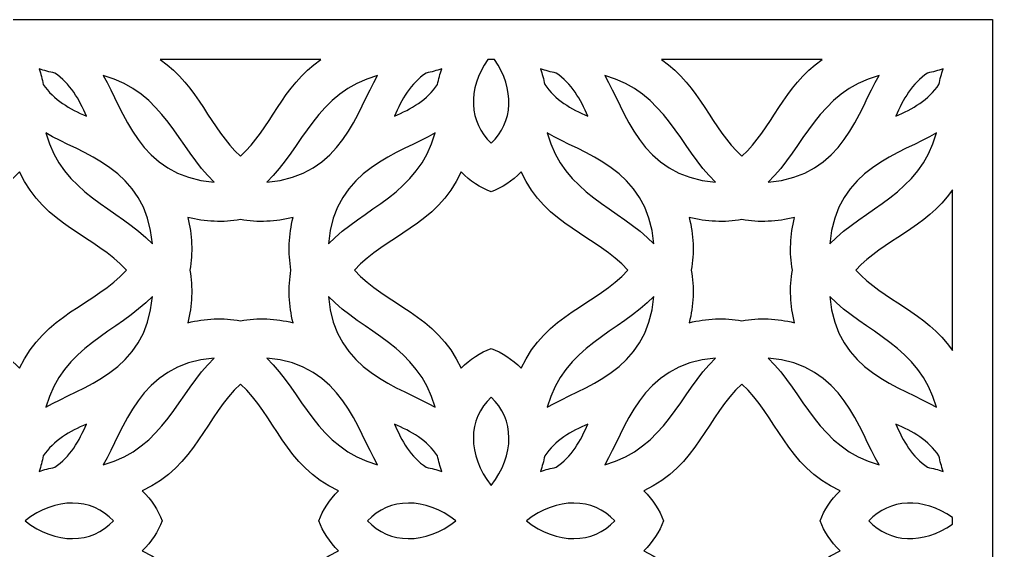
# Model space of a CAD drawing. Header units: millimetres. Extents: x -502 to 502, y -332 to 332.
# Drawn here: x -395.7 to -201.7, y -138.2 to -32.3 of the extents above; entities that cross this region are included whole.
import ezdxf

# ---------------------------------------------------------------- set-up
doc = ezdxf.new("R2010")
doc.units = ezdxf.units.MM
doc.header["$MEASUREMENT"] = 0
doc.layers.add('layer 1', color=7, linetype='Continuous')

msp = doc.modelspace()

# ---------------------------------------------------------------- linework, layer by layer
at = {"layer": 'layer 1'}
for points, knots in [([(-501.65, -332.3167), (-492.4962, -332.3167), (-226.2184, -332.3167), (-201.6505, -332.3167), (-201.6505, -332.3167), (-201.6505, -321.4405), (-201.6505, -43.0002), (-201.6505, -32.3185), (-201.6505, -32.3185), (-215.9616, -32.3185), (-491.2757, -32.3185), (-501.65, -32.3185), (-501.65, -32.3185), (-501.65, -37.5502), (-501.65, -329.9847), (-501.65, -332.3167)], [0, 0, 0, 0, 0.2, 0.2, 0.2, 0.2, 0.4, 0.4, 0.4, 0.4, 0.6, 0.6, 0.6, 0.6, 1, 1, 1, 1]), ([(-335.6315, -40.3156), (-343.3816, -45.6711), (-345.5585, -54.0636), (-351.6496, -59.5704), (-351.6496, -59.5704), (-351.6496, -59.5704), (-351.6496, -59.5704), (-351.6496, -59.5704), (-351.6496, -59.5704), (-357.7406, -54.0636), (-359.9182, -45.6711), (-367.6669, -40.3156), (-367.6669, -40.3156), (-367.6669, -40.3156), (-335.6315, -40.3156), (-335.6315, -40.3156)], [0, 0, 0, 0, 0.2, 0.2, 0.2, 0.2, 0.4, 0.4, 0.4, 0.4, 0.6, 0.6, 0.6, 0.6, 1, 1, 1, 1]), ([(-302.3338, -40.3156), (-302.3338, -40.3156), (-300.9662, -40.3156), (-300.9662, -40.3156), (-300.9662, -40.3156), (-296.8955, -46.1753), (-297.217, -52.8855), (-301.6496, -56.974), (-301.6496, -56.974), (-306.0782, -52.8855), (-306.4079, -46.1787), (-302.3338, -40.3156)], [0, 0, 0, 0, 0.25, 0.25, 0.25, 0.25, 0.5, 0.5, 0.5, 0.5, 1, 1, 1, 1]), ([(-235.6317, -40.3156), (-243.3811, -45.6711), (-245.5587, -54.0636), (-251.6497, -59.5704), (-251.6497, -59.5704), (-251.6497, -59.5704), (-251.6497, -59.5704), (-251.6497, -59.5704), (-251.6497, -59.5704), (-257.7407, -54.0636), (-259.9184, -45.6711), (-267.6671, -40.3156), (-267.6671, -40.3156), (-267.6671, -40.3156), (-235.6317, -40.3156), (-235.6317, -40.3156)], [0, 0, 0, 0, 0.2, 0.2, 0.2, 0.2, 0.4, 0.4, 0.4, 0.4, 0.6, 0.6, 0.6, 0.6, 1, 1, 1, 1]), ([(-388.6868, -43.0002), (-385.6205, -45.0184), (-383.778, -48.3379), (-382.3653, -51.6013), (-382.3653, -51.6013), (-385.628, -50.1865), (-388.9502, -48.3448), (-390.9685, -45.2791), (-390.9685, -45.2791), (-391.1758, -44.2282), (-391.457, -43.1911), (-391.8032, -42.1641), (-391.8032, -42.1641), (-390.7776, -42.5096), (-389.7363, -42.7922), (-388.6868, -43.0002)], [0, 0, 0, 0, 0.2, 0.2, 0.2, 0.2, 0.4, 0.4, 0.4, 0.4, 0.6, 0.6, 0.6, 0.6, 1, 1, 1, 1]), ([(-314.6123, -43.0002), (-313.5628, -42.7922), (-312.5215, -42.5096), (-311.4966, -42.1641), (-311.4966, -42.1641), (-311.8428, -43.1911), (-312.1233, -44.2317), (-312.3313, -45.2791), (-312.3313, -45.2791), (-314.3496, -48.3448), (-317.6711, -50.1899), (-320.9338, -51.6013), (-320.9338, -51.6013), (-319.5211, -48.3379), (-317.6786, -45.0184), (-314.6123, -43.0002)], [0, 0, 0, 0, 0.2, 0.2, 0.2, 0.2, 0.4, 0.4, 0.4, 0.4, 0.6, 0.6, 0.6, 0.6, 1, 1, 1, 1]), ([(-288.6877, -43.0002), (-285.6199, -45.0184), (-283.7782, -48.3379), (-282.3654, -51.6013), (-282.3654, -51.6013), (-285.6282, -50.1865), (-288.9504, -48.3448), (-290.9686, -45.2791), (-290.9686, -45.2791), (-291.1759, -44.2282), (-291.4565, -43.1911), (-291.8033, -42.1641), (-291.8033, -42.1641), (-290.7778, -42.5096), (-289.7372, -42.7922), (-288.6877, -43.0002)], [0, 0, 0, 0, 0.2, 0.2, 0.2, 0.2, 0.4, 0.4, 0.4, 0.4, 0.6, 0.6, 0.6, 0.6, 1, 1, 1, 1]), ([(-214.6124, -43.0002), (-213.5623, -42.7922), (-212.521, -42.5096), (-211.4968, -42.1641), (-211.4968, -42.1641), (-211.843, -43.1911), (-212.1235, -44.2317), (-212.3315, -45.2791), (-212.3315, -45.2791), (-214.3497, -48.3448), (-217.6713, -50.1899), (-220.9333, -51.6013), (-220.9333, -51.6013), (-219.5205, -48.3379), (-217.6788, -45.0184), (-214.6124, -43.0002)], [0, 0, 0, 0, 0.2, 0.2, 0.2, 0.2, 0.4, 0.4, 0.4, 0.4, 0.6, 0.6, 0.6, 0.6, 1, 1, 1, 1]), ([(-356.8861, -64.7665), (-372.0051, -63.5918), (-374.9114, -50.3343), (-379.0061, -43.5085), (-379.0061, -43.5085), (-366.8802, -46.7753), (-364.0738, -57.8908), (-356.8861, -64.7665)], [0, 0, 0, 0, 0.33333333, 0.33333333, 0.33333333, 0.33333333, 1, 1, 1, 1]), ([(-324.293, -43.5085), (-328.3877, -50.3343), (-331.2947, -63.5918), (-346.4137, -64.7665), (-346.4137, -64.7665), (-339.226, -57.8908), (-336.4196, -46.7753), (-324.293, -43.5085)], [0, 0, 0, 0, 0.33333333, 0.33333333, 0.33333333, 0.33333333, 1, 1, 1, 1]), ([(-256.8862, -64.7665), (-272.0046, -63.5918), (-274.9116, -50.3343), (-279.0062, -43.5085), (-279.0062, -43.5085), (-266.8803, -46.7753), (-264.0739, -57.8908), (-256.8862, -64.7665)], [0, 0, 0, 0, 0.33333333, 0.33333333, 0.33333333, 0.33333333, 1, 1, 1, 1]), ([(-224.2932, -43.5085), (-228.3878, -50.3343), (-231.2948, -63.5918), (-246.4139, -64.7665), (-246.4139, -64.7665), (-239.2262, -57.8908), (-236.4198, -46.7753), (-224.2932, -43.5085)], [0, 0, 0, 0, 0.33333333, 0.33333333, 0.33333333, 0.33333333, 1, 1, 1, 1]), ([(-390.4595, -54.9598), (-383.6337, -59.0552), (-370.3748, -61.9621), (-369.1994, -77.0819), (-369.1994, -77.0819), (-376.0759, -69.8928), (-387.1913, -67.0878), (-390.4595, -54.9598)], [0, 0, 0, 0, 0.33333333, 0.33333333, 0.33333333, 0.33333333, 1, 1, 1, 1]), ([(-334.0997, -77.0819), (-332.9236, -61.9621), (-319.6661, -59.0552), (-312.841, -54.9598), (-312.841, -54.9598), (-316.1078, -67.0878), (-327.2233, -69.8928), (-334.0997, -77.0819)], [0, 0, 0, 0, 0.33333333, 0.33333333, 0.33333333, 0.33333333, 1, 1, 1, 1]), ([(-290.459, -54.9598), (-283.6339, -59.0552), (-270.3757, -61.9621), (-269.1996, -77.0819), (-269.1996, -77.0819), (-276.076, -69.8928), (-287.1914, -67.0878), (-290.459, -54.9598)], [0, 0, 0, 0, 0.33333333, 0.33333333, 0.33333333, 0.33333333, 1, 1, 1, 1]), ([(-234.0998, -77.0819), (-232.9245, -61.9621), (-219.6656, -59.0552), (-212.8412, -54.9598), (-212.8412, -54.9598), (-216.108, -67.0878), (-227.2241, -69.8928), (-234.0998, -77.0819)], [0, 0, 0, 0, 0.33333333, 0.33333333, 0.33333333, 0.33333333, 1, 1, 1, 1]), ([(-401.6495, -66.7033), (-399.4663, -65.8885), (-397.4166, -64.5797), (-395.6837, -62.738), (-395.6837, -62.738), (-390.6777, -73.5223), (-380.6665, -75.3818), (-374.3956, -82.3177), (-374.3956, -82.3177), (-380.6665, -89.253), (-390.6777, -91.1125), (-395.6837, -101.8968), (-395.6837, -101.8968), (-397.4166, -100.0551), (-399.4663, -98.7429), (-401.6495, -97.9315), (-401.6495, -97.9315), (-403.8326, -98.7463), (-405.8816, -100.0551), (-407.6153, -101.8968), (-407.6153, -101.8968), (-412.6219, -91.1125), (-422.6338, -89.253), (-428.9041, -82.3177), (-428.9041, -82.3177), (-422.6331, -75.3818), (-412.6212, -73.5223), (-407.6153, -62.738), (-407.6153, -62.738), (-405.8823, -64.5797), (-403.8326, -65.8885), (-401.6495, -66.7033)], [0, 0, 0, 0, 0.11111111, 0.11111111, 0.11111111, 0.11111111, 0.22222222, 0.22222222, 0.22222222, 0.22222222, 0.33333333, 0.33333333, 0.33333333, 0.33333333, 0.44444444, 0.44444444, 0.44444444, 0.44444444, 0.55555556, 0.55555556, 0.55555556, 0.55555556, 0.66666667, 0.66666667, 0.66666667, 0.66666667, 0.77777778, 0.77777778, 0.77777778, 0.77777778, 1, 1, 1, 1]), ([(-301.6496, -66.7033), (-299.4665, -65.8885), (-297.4175, -64.5797), (-295.6838, -62.738), (-295.6838, -62.738), (-290.6779, -73.5223), (-280.666, -75.3818), (-274.3957, -82.3177), (-274.3957, -82.3177), (-280.666, -89.253), (-290.6779, -91.1125), (-295.6838, -101.8968), (-295.6838, -101.8968), (-297.4175, -100.0551), (-299.4665, -98.7429), (-301.6496, -97.9315), (-301.6496, -97.9315), (-303.8328, -98.7463), (-305.8825, -100.0551), (-307.6154, -101.8968), (-307.6154, -101.8968), (-312.6214, -91.1125), (-322.6333, -89.253), (-328.9035, -82.3177), (-328.9035, -82.3177), (-322.6333, -75.3818), (-312.6214, -73.5223), (-307.6154, -62.738), (-307.6154, -62.738), (-305.8832, -64.5797), (-303.8328, -65.8885), (-301.6496, -66.7033)], [0, 0, 0, 0, 0.11111111, 0.11111111, 0.11111111, 0.11111111, 0.22222222, 0.22222222, 0.22222222, 0.22222222, 0.33333333, 0.33333333, 0.33333333, 0.33333333, 0.44444444, 0.44444444, 0.44444444, 0.44444444, 0.55555556, 0.55555556, 0.55555556, 0.55555556, 0.66666667, 0.66666667, 0.66666667, 0.66666667, 0.77777778, 0.77777778, 0.77777778, 0.77777778, 1, 1, 1, 1]), ([(-209.6503, -98.3337), (-215.0038, -90.5864), (-223.3963, -88.4067), (-228.9037, -82.3177), (-228.9037, -82.3177), (-223.3963, -76.2288), (-215.0031, -74.0484), (-209.6503, -66.301), (-209.6503, -66.301), (-209.6503, -66.301), (-209.6503, -98.3337), (-209.6503, -98.3337)], [0, 0, 0, 0, 0.25, 0.25, 0.25, 0.25, 0.5, 0.5, 0.5, 0.5, 1, 1, 1, 1]), ([(-361.7299, -82.3177), (-361.7299, -82.3177), (-361.7305, -82.3177), (-361.7305, -82.3177), (-361.7305, -82.3177), (-361.1162, -78.8635), (-361.2961, -75.2689), (-362.141, -71.8256), (-362.141, -71.8256), (-358.6977, -72.6691), (-355.1038, -72.8491), (-351.6496, -72.2388), (-351.6496, -72.2388), (-351.6496, -72.2388), (-351.6496, -72.2388), (-351.6496, -72.2388), (-351.6496, -72.2388), (-348.196, -72.8525), (-344.6021, -72.6691), (-341.1581, -71.8256), (-341.1581, -71.8256), (-342.0023, -75.2689), (-342.1829, -78.8635), (-341.5693, -82.3177), (-341.5693, -82.3177), (-342.1829, -85.7713), (-342.0037, -89.3659), (-341.1581, -92.8092), (-341.1581, -92.8092), (-344.6021, -91.9622), (-348.1946, -91.7823), (-351.6496, -92.3967), (-351.6496, -92.3967), (-351.6496, -92.3967), (-351.6496, -92.3967), (-351.6496, -92.3967), (-351.6496, -92.3967), (-355.1032, -91.7823), (-358.6977, -91.9622), (-362.141, -92.8092), (-362.141, -92.8092), (-361.2961, -89.3659), (-361.1162, -85.7713), (-361.7299, -82.3177)], [0, 0, 0, 0, 0.08333333, 0.08333333, 0.08333333, 0.08333333, 0.16666667, 0.16666667, 0.16666667, 0.16666667, 0.25, 0.25, 0.25, 0.25, 0.33333333, 0.33333333, 0.33333333, 0.33333333, 0.41666667, 0.41666667, 0.41666667, 0.41666667, 0.5, 0.5, 0.5, 0.5, 0.58333333, 0.58333333, 0.58333333, 0.58333333, 0.66666667, 0.66666667, 0.66666667, 0.66666667, 0.75, 0.75, 0.75, 0.75, 0.83333333, 0.83333333, 0.83333333, 0.83333333, 1, 1, 1, 1]), ([(-261.73, -82.3177), (-261.73, -82.3177), (-261.73, -82.3177), (-261.73, -82.3177), (-261.73, -82.3177), (-261.1163, -78.8635), (-261.2963, -75.2689), (-262.1412, -71.8256), (-262.1412, -71.8256), (-258.6979, -72.6691), (-255.104, -72.8491), (-251.6497, -72.2388), (-251.6497, -72.2388), (-251.6497, -72.2388), (-251.6497, -72.2388), (-251.6497, -72.2388), (-251.6497, -72.2388), (-248.1954, -72.8525), (-244.6023, -72.6691), (-241.1582, -71.8256), (-241.1582, -71.8256), (-242.0025, -75.2689), (-242.1831, -78.8635), (-241.5694, -82.3177), (-241.5694, -82.3177), (-242.1831, -85.7713), (-242.0039, -89.3659), (-241.1582, -92.8092), (-241.1582, -92.8092), (-244.6023, -91.9622), (-248.1947, -91.7823), (-251.6497, -92.3967), (-251.6497, -92.3967), (-251.6497, -92.3967), (-251.6497, -92.3967), (-251.6497, -92.3967), (-251.6497, -92.3967), (-255.1033, -91.7823), (-258.6979, -91.9622), (-262.1412, -92.8092), (-262.1412, -92.8092), (-261.2963, -89.3659), (-261.1163, -85.7713), (-261.73, -82.3177)], [0, 0, 0, 0, 0.08333333, 0.08333333, 0.08333333, 0.08333333, 0.16666667, 0.16666667, 0.16666667, 0.16666667, 0.25, 0.25, 0.25, 0.25, 0.33333333, 0.33333333, 0.33333333, 0.33333333, 0.41666667, 0.41666667, 0.41666667, 0.41666667, 0.5, 0.5, 0.5, 0.5, 0.58333333, 0.58333333, 0.58333333, 0.58333333, 0.66666667, 0.66666667, 0.66666667, 0.66666667, 0.75, 0.75, 0.75, 0.75, 0.83333333, 0.83333333, 0.83333333, 0.83333333, 1, 1, 1, 1]), ([(-369.1994, -87.5522), (-370.3748, -102.6726), (-383.633, -105.5796), (-390.4595, -109.6749), (-390.4595, -109.6749), (-387.1913, -97.547), (-376.0759, -94.7385), (-369.1994, -87.5522)], [0, 0, 0, 0, 0.33333333, 0.33333333, 0.33333333, 0.33333333, 1, 1, 1, 1]), ([(-312.8403, -109.6749), (-319.6661, -105.5796), (-332.9243, -102.6726), (-334.0997, -87.5522), (-334.0997, -87.5522), (-327.2239, -94.7419), (-316.1078, -97.547), (-312.8403, -109.6749)], [0, 0, 0, 0, 0.33333333, 0.33333333, 0.33333333, 0.33333333, 1, 1, 1, 1]), ([(-269.1996, -87.5522), (-270.3757, -102.6726), (-283.6332, -105.5796), (-290.459, -109.6749), (-290.459, -109.6749), (-287.1914, -97.547), (-276.076, -94.7385), (-269.1996, -87.5522)], [0, 0, 0, 0, 0.33333333, 0.33333333, 0.33333333, 0.33333333, 1, 1, 1, 1]), ([(-212.8405, -109.6749), (-219.6656, -105.5796), (-232.9245, -102.6726), (-234.0998, -87.5522), (-234.0998, -87.5522), (-227.2241, -94.7419), (-216.108, -97.547), (-212.8405, -109.6749)], [0, 0, 0, 0, 0.33333333, 0.33333333, 0.33333333, 0.33333333, 1, 1, 1, 1]), ([(-356.8854, -99.8683), (-364.0731, -106.744), (-366.8795, -117.8595), (-379.0061, -121.1263), (-379.0061, -121.1263), (-374.9114, -114.3005), (-372.0045, -101.043), (-356.8854, -99.8683)], [0, 0, 0, 0, 0.33333333, 0.33333333, 0.33333333, 0.33333333, 1, 1, 1, 1]), ([(-324.293, -121.1263), (-336.4196, -117.8595), (-339.226, -106.744), (-346.4131, -99.8683), (-346.4131, -99.8683), (-331.2947, -101.043), (-328.3884, -114.3005), (-324.293, -121.1263)], [0, 0, 0, 0, 0.33333333, 0.33333333, 0.33333333, 0.33333333, 1, 1, 1, 1]), ([(-256.8855, -99.8683), (-264.0732, -106.744), (-266.8796, -117.8595), (-279.0062, -121.1263), (-279.0062, -121.1263), (-274.9116, -114.3005), (-272.0046, -101.043), (-256.8855, -99.8683)], [0, 0, 0, 0, 0.33333333, 0.33333333, 0.33333333, 0.33333333, 1, 1, 1, 1]), ([(-224.2932, -121.1263), (-236.4198, -117.8595), (-239.2262, -106.744), (-246.4132, -99.8683), (-246.4132, -99.8683), (-231.2948, -101.043), (-228.3885, -114.3005), (-224.2932, -121.1263)], [0, 0, 0, 0, 0.33333333, 0.33333333, 0.33333333, 0.33333333, 1, 1, 1, 1]), ([(-371.2293, -126.3512), (-360.4437, -121.3452), (-358.5834, -111.3333), (-351.6496, -105.0644), (-351.6496, -105.0644), (-344.7157, -111.3333), (-342.8561, -121.3452), (-332.0705, -126.3512), (-332.0705, -126.3512), (-333.9129, -128.0834), (-335.2217, -130.1325), (-336.0345, -132.317), (-336.0345, -132.317), (-335.2217, -134.5001), (-333.9136, -136.5498), (-332.0705, -138.2821), (-332.0705, -138.2821), (-342.8561, -143.288), (-344.7157, -153.2999), (-351.6496, -159.5722), (-351.6496, -159.5722), (-351.6496, -159.5722), (-351.6496, -159.5722), (-351.6496, -159.5722), (-351.6496, -159.5722), (-358.5834, -153.2999), (-360.4437, -143.288), (-371.2293, -138.2821), (-371.2293, -138.2821), (-369.3862, -136.5498), (-368.0774, -134.5001), (-367.2653, -132.317), (-367.2653, -132.317), (-368.0774, -130.1325), (-369.3862, -128.0834), (-371.2293, -126.3512)], [0, 0, 0, 0, 0.1, 0.1, 0.1, 0.1, 0.2, 0.2, 0.2, 0.2, 0.3, 0.3, 0.3, 0.3, 0.4, 0.4, 0.4, 0.4, 0.5, 0.5, 0.5, 0.5, 0.6, 0.6, 0.6, 0.6, 0.7, 0.7, 0.7, 0.7, 0.8, 0.8, 0.8, 0.8, 1, 1, 1, 1]), ([(-232.07, -138.2821), (-242.8563, -143.288), (-244.7158, -153.2999), (-251.6497, -159.5722), (-251.6497, -159.5722), (-251.6497, -159.5722), (-251.6497, -159.5722), (-251.6497, -159.5722), (-251.6497, -159.5722), (-258.5843, -153.2999), (-260.4431, -143.288), (-271.2295, -138.2821), (-271.2295, -138.2821), (-269.3864, -136.5498), (-268.0776, -134.5001), (-267.2655, -132.317), (-267.2655, -132.317), (-268.0776, -130.1325), (-269.3864, -128.0834), (-271.2295, -126.3512), (-271.2295, -126.3512), (-260.4438, -121.3452), (-258.5829, -111.3333), (-251.6497, -105.0644), (-251.6497, -105.0644), (-244.7158, -111.3333), (-242.8563, -121.3452), (-232.07, -126.3512), (-232.07, -126.3512), (-233.9131, -128.0834), (-235.2218, -130.1325), (-236.0346, -132.317), (-236.0346, -132.317), (-235.2218, -134.5001), (-233.9131, -136.5498), (-232.07, -138.2821)], [0, 0, 0, 0, 0.1, 0.1, 0.1, 0.1, 0.2, 0.2, 0.2, 0.2, 0.3, 0.3, 0.3, 0.3, 0.4, 0.4, 0.4, 0.4, 0.5, 0.5, 0.5, 0.5, 0.6, 0.6, 0.6, 0.6, 0.7, 0.7, 0.7, 0.7, 0.8, 0.8, 0.8, 0.8, 1, 1, 1, 1]), ([(-301.6496, -107.6608), (-296.9844, -111.9682), (-296.8578, -119.1826), (-301.6496, -125.2538), (-301.6496, -125.2538), (-306.4271, -119.2004), (-306.3292, -111.9792), (-301.6496, -107.6608)], [0, 0, 0, 0, 0.33333333, 0.33333333, 0.33333333, 0.33333333, 1, 1, 1, 1]), ([(-382.3653, -113.0335), (-383.778, -116.2969), (-385.6205, -119.6164), (-388.6868, -121.6346), (-388.6868, -121.6346), (-389.737, -121.8426), (-390.7776, -122.1245), (-391.8032, -122.4707), (-391.8032, -122.4707), (-391.457, -121.4437), (-391.1758, -120.4031), (-390.9685, -119.3557), (-390.9685, -119.3557), (-388.9502, -116.2866), (-385.6287, -114.4449), (-382.3653, -113.0335)], [0, 0, 0, 0, 0.2, 0.2, 0.2, 0.2, 0.4, 0.4, 0.4, 0.4, 0.6, 0.6, 0.6, 0.6, 1, 1, 1, 1]), ([(-314.6123, -121.6346), (-317.6786, -119.6164), (-319.5211, -116.2969), (-320.9338, -113.0335), (-320.9338, -113.0335), (-317.6711, -114.4449), (-314.3496, -116.2866), (-312.3313, -119.3557), (-312.3313, -119.3557), (-312.1233, -120.4031), (-311.8428, -121.4437), (-311.496, -122.4707), (-311.496, -122.4707), (-312.5215, -122.1245), (-313.5628, -121.8426), (-314.6123, -121.6346)], [0, 0, 0, 0, 0.2, 0.2, 0.2, 0.2, 0.4, 0.4, 0.4, 0.4, 0.6, 0.6, 0.6, 0.6, 1, 1, 1, 1]), ([(-282.3654, -113.0335), (-283.7782, -116.2969), (-285.6206, -119.6164), (-288.687, -121.6346), (-288.687, -121.6346), (-289.7372, -121.8426), (-290.7778, -122.1245), (-291.8033, -122.4707), (-291.8033, -122.4707), (-291.4565, -121.4437), (-291.1759, -120.4031), (-290.9686, -119.3557), (-290.9686, -119.3557), (-288.9504, -116.2866), (-285.6288, -114.4449), (-282.3654, -113.0335)], [0, 0, 0, 0, 0.2, 0.2, 0.2, 0.2, 0.4, 0.4, 0.4, 0.4, 0.6, 0.6, 0.6, 0.6, 1, 1, 1, 1]), ([(-212.3315, -119.3557), (-212.1235, -120.4031), (-211.843, -121.4437), (-211.4961, -122.4707), (-211.4961, -122.4707), (-212.521, -122.1245), (-213.5623, -121.8426), (-214.6124, -121.6346), (-214.6124, -121.6346), (-217.6788, -119.6164), (-219.5205, -116.2969), (-220.9333, -113.0335), (-220.9333, -113.0335), (-217.6713, -114.4449), (-214.3497, -116.2866), (-212.3315, -119.3557)], [0, 0, 0, 0, 0.2, 0.2, 0.2, 0.2, 0.4, 0.4, 0.4, 0.4, 0.6, 0.6, 0.6, 0.6, 1, 1, 1, 1]), ([(-376.9926, -132.317), (-381.2966, -136.9836), (-388.5137, -137.1074), (-394.5863, -132.317), (-394.5863, -132.317), (-388.5206, -127.5293), (-381.3041, -127.6456), (-376.9926, -132.317)], [0, 0, 0, 0, 0.33333333, 0.33333333, 0.33333333, 0.33333333, 1, 1, 1, 1]), ([(-326.3065, -132.317), (-321.9922, -127.6422), (-314.7731, -127.5361), (-308.7135, -132.317), (-308.7135, -132.317), (-314.7792, -137.1033), (-321.9943, -136.9877), (-326.3065, -132.317)], [0, 0, 0, 0, 0.33333333, 0.33333333, 0.33333333, 0.33333333, 1, 1, 1, 1]), ([(-276.9921, -132.317), (-281.2968, -136.9836), (-288.5146, -137.1074), (-294.5864, -132.317), (-294.5864, -132.317), (-288.5201, -127.5293), (-281.3043, -127.6456), (-276.9921, -132.317)], [0, 0, 0, 0, 0.33333333, 0.33333333, 0.33333333, 0.33333333, 1, 1, 1, 1]), ([(-209.6503, -133.0011), (-215.508, -137.0718), (-222.2141, -136.751), (-226.3073, -132.317), (-226.3073, -132.317), (-222.212, -127.8823), (-215.5032, -127.5683), (-209.6503, -131.6321), (-209.6503, -131.6321), (-209.6503, -131.6321), (-209.6503, -133.0011), (-209.6503, -133.0011)], [0, 0, 0, 0, 0.25, 0.25, 0.25, 0.25, 0.5, 0.5, 0.5, 0.5, 1, 1, 1, 1])]:
    msp.add_open_spline(points, degree=3, knots=knots, dxfattribs=at)

doc.saveas('drawing.dxf')
